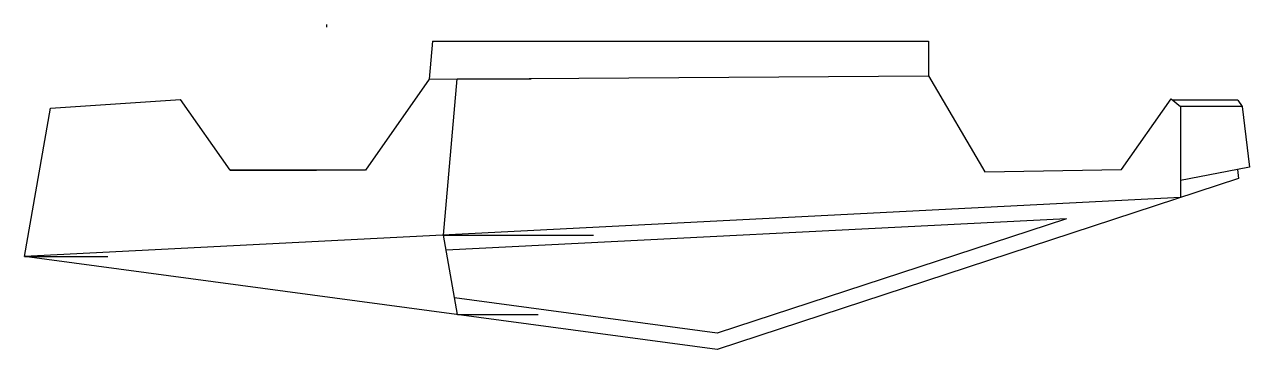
# Model space of a CAD drawing. Header units: millimetres. Extents: x -493 to 322, y -106 to 111.
import ezdxf

# ---------------------------------------------------------------- set-up
doc = ezdxf.new("R2010")
doc.units = ezdxf.units.MM
doc.layers.get('0').update_dxf_attribs({"linetype": 'CONTINUOUS'})

msp = doc.modelspace()

# ---------------------------------------------------------------- linework, layer by layer
for p, q in [((-291.56, 110.87), (-291.56, 109.13)), ((-221.06, 99.67), (-223.26, 74.47)), ((-221.06, 99.67), (108.94, 99.67)), ((-221.06, 99.67), (-195.91, 99.67)), ((108.94, 99.67), (108.94, 76.67)), ((-223.26, 74.47), (-265.71, 13.86)), ((-223.26, 74.47), (108.94, 76.67)), ((-213.8, -29.35), (-204.71, 74.59)), ((-204.71, 74.58), (-155.47, 74.58)), ((108.94, 76.67), (146.43, 12.87)), ((-475.12, 55.09), (-388.69, 60.96)), ((-355.71, 13.86), (-388.69, 60.96)), ((237.42, 14.33), (270.37, 61.45)), ((270.37, 61.45), (276.5, 56.31)), ((314.63, 60.4), (271.63, 60.4)), ((314.63, 60.4), (317.5, 56.31)), ((-492.5, -43.52), (-475.12, 55.09)), ((317.5, 56.31), (276.5, 56.31)), ((276.5, 56.31), (276.5, -4.41)), ((317.5, 56.31), (322.48, 15.79)), ((-265.71, 13.86), (-355.71, 13.86)), ((-355.71, 13.86), (-298.2, 13.86)), ((315.16, 8.27), (-31.65, -105.51)), ((146.43, 12.87), (237.42, 14.33)), ((146.43, 12.87), (237.42, 14.33)), ((314.42, 14.27), (276.5, 7.09)), ((322.48, 15.79), (314.42, 14.27)), ((314.42, 14.27), (315.16, 8.27)), ((276.5, -4.41), (-492.5, -43.52)), ((200.79, -18.41), (-212.03, -39.41)), ((200.79, -18.41), (-31.65, -94.67)), ((-204.47, -82.26), (-213.8, -29.35)), ((-213.8, -29.35), (-113.9, -29.35)), ((-31.65, -105.51), (-492.5, -43.52)), ((-492.5, -43.52), (-437, -43.52)), ((-31.65, -94.67), (-206.43, -71.16)), ((-204.47, -82.26), (-150.74, -82.26))]:
    msp.add_line(p, q)

doc.saveas('drawing.dxf')
